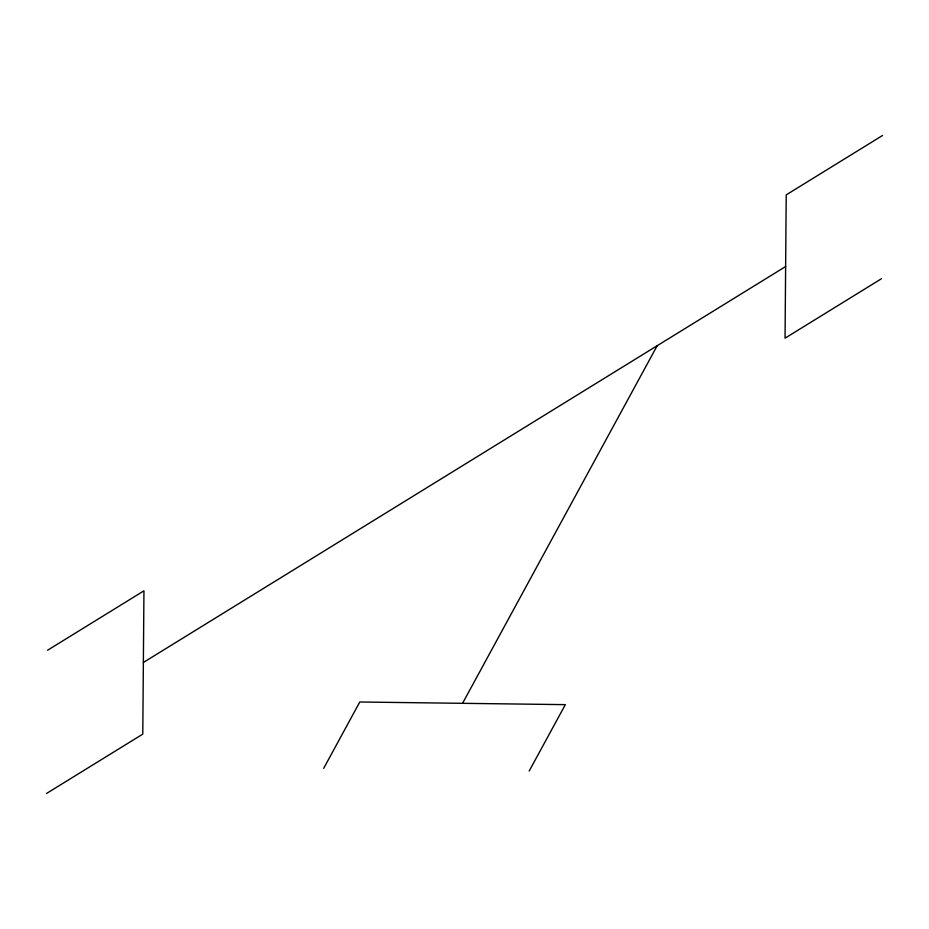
<?xml version="1.0" encoding="UTF-8"?>
<svg xmlns="http://www.w3.org/2000/svg" width="929" height="929" viewBox="0 0 929 929"><rect width="100%" height="100%" fill="white"/><g stroke="black" fill="none" stroke-linecap="round" stroke-linejoin="round"><path stroke-width="1.39" d="M323.675 768.364L359.79 701.999L565.331 704.646L529.205 771.012M462.561 703.323L657.186 345.716M47.611 650.219L143.949 590.821L142.787 734.119L46.45 793.517M882.55 135.483L786.213 194.881L785.051 338.179L881.389 278.781M143.368 662.47L785.632 266.53"/></g></svg>
